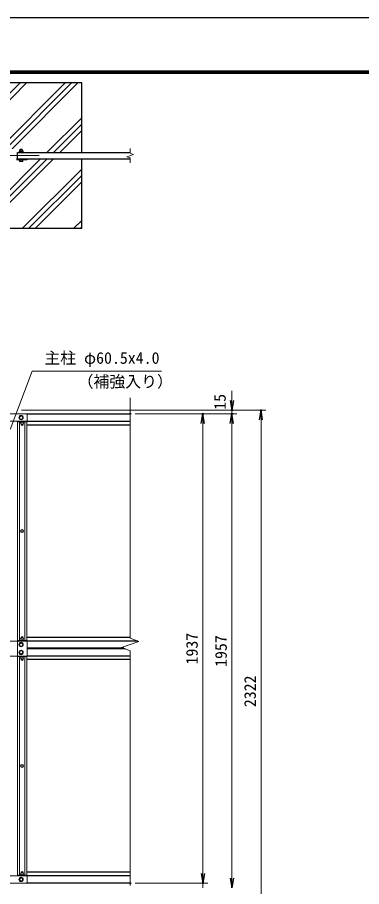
# Model space of a CAD drawing. Units: millimetres, scale not verified. Extents: x -4200 to 4200, y -2970 to 2970.
# Drawn here: x -1670 to -249, y -619 to 2970 of the extents above; entities that cross this region are included whole.
import ezdxf
from ezdxf.enums import TextEntityAlignment as Align

# ---------------------------------------------------------------- set-up
doc = ezdxf.new("R2010")
doc.units = ezdxf.units.MM
doc.header["$LTSCALE"] = 10
doc.header["$PDMODE"] = 32
doc.header["$PDSIZE"] = 5
doc.linetypes.add('USER1', pattern=[50.8, 31.75, -6.35, 6.35, -6.35])
for name, color, linetype, lineweight in [('0-0_D-STR1', 1, 'Continuous', 25), ('0-1_D-STR3', 3, 'Continuous', 13), ('0-2_D-BMK', 2, 'USER1', 13), ('0-3_D-STR-DIM', 7, 'Continuous', 13), ('0-6_D-DCR-HCH', 7, 'Continuous', 13), ('0-8_D-STR4', 7, 'Continuous', 25), ('0-9_D-STR-TXT', 7, 'Continuous', 13), ('0-C_D-TTL', 2, 'Continuous', 25)]:
    doc.layers.add(name, color=color, linetype=linetype, lineweight=lineweight)
doc.layers.add('0-4_0', color=7, linetype='Continuous')
doc.layers.add('0-5_Defpoints', color=8, linetype='Continuous')
doc.styles.add('ＭＳ ゴシック', font='')
doc.styles.get('ＭＳ ゴシック').set_extended_font_data('MS Gothic')

# ---------------------------------------------------------------- blocks, each defined once
blk = doc.blocks.new('_Open')
at = {"layer": '0-4_0'}
blk.add_line((-10, 1.667), (0, 0), dxfattribs=at)
blk.add_lwpolyline([(-10, -1.667), (0, 0), (-10, 0)], dxfattribs=at)

msp = doc.modelspace()

# ---------------------------------------------------------------- linework, layer by layer
at = {"layer": '0-0_D-STR1'}
for p, q in [((-1669.28, 2386.35), (-1669.28, 2412.35)), ((-1669.28, 2412.35), (-1204.28, 2412.35)), ((-1669.28, 2386.35), (-1204.28, 2386.35)), ((-1631.63, 1332.86), (-1204.28, 1332.86)), ((-1669.28, 1300.61), (-1669.28, 1302.86)), ((-1631.28, 1302.86), (-1204.28, 1302.86)), ((-1654.16, 1287.86), (-1646.41, 1287.86)), ((-1631.28, 1287.86), (-1204.28, 1287.86)), ((-1669.28, 397.61), (-1669.28, 395.36)), ((-1646.41, 410.36), (-1654.16, 410.36)), ((-1204.28, 410.36), (-1631.28, 410.36)), ((-1172.27, 395.36), (-1629.96, 395.36)), ((-1230.8, 365.36), (-1629.28, 365.36)), ((-1225.31, 363.36), (-1629.28, 363.36)), ((-1669.28, 333.36), (-1669.28, 331.11)), ((-1204.28, 333.36), (-1631.28, 333.36)), ((-1654.16, 318.36), (-1646.41, 318.36)), ((-1204.28, 318.36), (-1631.28, 318.36)), ((-1669.28, -571.89), (-1669.28, -574.14)), ((-1646.41, -559.14), (-1654.16, -559.14)), ((-1204.28, -574.14), (-1631.64, -574.14)), ((-1204.28, -559.14), (-1631.28, -559.14)), ((-1204.28, -604.14), (-1631.64, -604.14))]:
    msp.add_line(p, q, dxfattribs=at)
at = {"layer": '0-1_D-STR3'}
for p, q in [((-1665.28, 2413.95), (-1643.28, 2413.95)), ((-1665.28, 2412.35), (-1665.28, 2413.95)), ((-1665.28, 2412.35), (-1665.28, 2413.95)), ((-1665.28, 2412.35), (-1643.28, 2412.35)), ((-1661.98, 2415.95), (-1646.58, 2415.95)), ((-1661.98, 2413.95), (-1661.98, 2415.95)), ((-1661.98, 2413.95), (-1646.58, 2413.95)), ((-1661.78, 2415.95), (-1661.78, 2421.75)), ((-1646.78, 2415.95), (-1661.78, 2415.95)), ((-1648.51, 2422.45), (-1660.05, 2422.45)), ((-1658.28, 2422.45), (-1658.28, 2425.05)), ((-1658.03, 2415.95), (-1658.03, 2421.75)), ((-1657.28, 2422.45), (-1657.28, 2426.05)), ((-1651.28, 2426.05), (-1657.28, 2426.05)), ((-1651.28, 2422.45), (-1651.28, 2426.05)), ((-1650.28, 2425.05), (-1651.28, 2426.05)), ((-1650.53, 2415.95), (-1650.53, 2421.75)), ((-1650.28, 2422.45), (-1650.28, 2425.05)), ((-1646.78, 2415.95), (-1646.78, 2421.75)), ((-1646.58, 2413.95), (-1646.58, 2415.95)), ((-1643.28, 2412.35), (-1643.28, 2413.95)), ((-1643.28, 2412.35), (-1643.28, 2413.95)), ((-1672.91, 2385.85), (-1629.28, 2385.85)), ((-1672.91, 2382.65), (-1629.28, 2382.65)), ((-1645.28, 2381.05), (-1663.28, 2381.05)), ((-1661.78, 2385.85), (-1661.78, 2386.35)), ((-1646.78, 2385.85), (-1661.78, 2385.85)), ((-1661.78, 2376.63), (-1661.78, 2381.05)), ((-1646.78, 2381.05), (-1661.78, 2381.05)), ((-1648.66, 2375.55), (-1659.91, 2375.55)), ((-1658.04, 2376.63), (-1658.04, 2381.05)), ((-1658.03, 2385.85), (-1658.03, 2386.35)), ((-1650.53, 2385.85), (-1650.53, 2386.35)), ((-1650.53, 2376.63), (-1650.53, 2381.05)), ((-1646.78, 2385.85), (-1646.78, 2386.35)), ((-1646.78, 2376.63), (-1646.78, 2381.05)), ((-1645.28, 2382.65), (-1645.28, 2381.05)), ((-1629.28, 2382.65), (-1629.28, 2385.85)), ((-1631.28, 1332.86), (-1735.62, 1332.86)), ((-1629.28, 1330.86), (-1629.28, 1304.86)), ((-1631.28, 1302.86), (-1735.62, 1302.86)), ((-1669.28, 1300.61), (-1631.28, 1300.61)), ((-1669.28, 1300.61), (-1669.28, 397.61)), ((-1661.28, 1300.61), (-1661.28, 397.61)), ((-1639.28, 1300.61), (-1639.28, 397.61)), ((-1631.28, 1300.61), (-1631.28, 397.61)), ((-1654.28, 1289.56), (-1654.28, 1288.86)), ((-1646.28, 1288.86), (-1646.28, 1289.56)), ((-1738.23, 395.36), (-1631.28, 395.36)), ((-1669.28, 397.61), (-1631.28, 397.61)), ((-1669.28, 333.36), (-1669.28, 395.36)), ((-1654.28, 408.66), (-1654.28, 409.36)), ((-1646.28, 409.36), (-1646.28, 408.66)), ((-1629.28, 393.36), (-1629.28, 335.36)), ((-1738.23, 333.36), (-1631.28, 333.36)), ((-1669.28, 331.11), (-1631.28, 331.11)), ((-1669.28, 331.11), (-1669.28, -571.89)), ((-1661.28, 331.11), (-1661.28, -571.89)), ((-1639.28, 331.11), (-1639.28, -571.89)), ((-1631.28, 331.11), (-1631.28, -571.89)), ((-1654.28, 320.06), (-1654.28, 319.36)), ((-1646.28, 319.36), (-1646.28, 320.06)), ((-1631.28, -574.14), (-1735.62, -574.14)), ((-1669.28, -571.89), (-1631.28, -571.89)), ((-1654.28, -560.84), (-1654.28, -560.14)), ((-1646.28, -560.14), (-1646.28, -560.84)), ((-1631.28, -604.14), (-1735.62, -604.14)), ((-1629.28, -576.14), (-1629.28, -602.14))]:
    msp.add_line(p, q, dxfattribs=at)
for points in [[(-1650.28, 2425.05), (-1658.28, 2425.05), (-1657.28, 2426.05)], [(-1645.28, 2382.65), (-1663.28, 2382.65), (-1663.28, 2381.05)]]:
    msp.add_lwpolyline(points, dxfattribs=at)
for points in [[(-1646.78, 1317.86), (-1650.53, 1324.36), (-1658.04, 1324.36), (-1661.78, 1317.86), (-1658.04, 1311.36), (-1650.53, 1311.36)], [(-1656.06, 1294.36), (-1653.17, 1299.36), (-1647.4, 1299.36), (-1644.51, 1294.36), (-1647.4, 1289.36), (-1653.17, 1289.36)], [(-1656.06, 849.11), (-1653.17, 854.11), (-1647.4, 854.11), (-1644.51, 849.11), (-1647.4, 844.11), (-1653.17, 844.11)], [(-1656.06, 403.86), (-1653.17, 408.86), (-1647.4, 408.86), (-1644.51, 403.86), (-1647.4, 398.86), (-1653.17, 398.86)], [(-1646.78, 380.36), (-1650.53, 386.86), (-1658.04, 386.86), (-1661.78, 380.36), (-1658.04, 373.86), (-1650.53, 373.86)], [(-1646.78, 348.36), (-1650.53, 354.86), (-1658.04, 354.86), (-1661.78, 348.36), (-1658.04, 341.86), (-1650.53, 341.86)], [(-1656.06, 324.86), (-1653.17, 329.86), (-1647.4, 329.86), (-1644.51, 324.86), (-1647.4, 319.86), (-1653.17, 319.86)], [(-1656.06, -120.39), (-1653.17, -115.39), (-1647.4, -115.39), (-1644.51, -120.39), (-1647.4, -125.39), (-1653.17, -125.39)], [(-1656.06, -565.64), (-1653.17, -560.64), (-1647.4, -560.64), (-1644.51, -565.64), (-1647.4, -570.64), (-1653.17, -570.64)], [(-1646.78, -589.14), (-1650.53, -582.64), (-1658.04, -582.64), (-1661.78, -589.14), (-1658.04, -595.64), (-1650.53, -595.64)]]:
    msp.add_lwpolyline(points, close=True, dxfattribs=at)
for centre, radius in [((-1654.28, 1317.86), 9), ((-1654.28, 1317.86), 6.5), ((-1650.28, 1294.36), 6.25), ((-1650.28, 1294.36), 5), ((-1650.28, 849.11), 6.25), ((-1650.28, 849.11), 5), ((-1650.28, 403.86), 6.25), ((-1650.28, 403.86), 5), ((-1654.28, 380.36), 9), ((-1654.28, 380.36), 6.5), ((-1654.28, 348.36), 9), ((-1654.28, 348.36), 6.5), ((-1650.28, 324.86), 6.25), ((-1650.28, 324.86), 5), ((-1650.28, -120.39), 6.25), ((-1650.28, -120.39), 5), ((-1650.28, -565.64), 6.25), ((-1650.28, -565.64), 5), ((-1654.28, -589.14), 9), ((-1654.28, -589.14), 6.5)]:
    msp.add_circle(centre, radius, dxfattribs=at)
for centre, radius, start, end in [((-1659.91, 2419.6), 2.85, 48.86505, 131.13495), ((-1654.28, 2412.05), 10.39, 68.85295, 111.14705), ((-1648.66, 2419.6), 2.85, 48.83491, 131.16509), ((-1659.91, 2377.71), 2.16, 210, 330), ((-1654.28, 2382.63), 7.08, 237.93138, 302.06862), ((-1648.66, 2377.71), 2.16, 210, 330), ((-1631.28, 1330.86), 2, 0, 90), ((-1631.28, 1304.86), 2, 270, 0), ((-1650.28, 1288.86), 4, 180, 0), ((-1650.28, 409.36), 4, 0, 180), ((-1631.28, 393.36), 2, 0, 90), ((-1631.28, 335.36), 2, 270, 0), ((-1650.28, 319.36), 4, 180, 0), ((-1650.28, -560.14), 4, 0, 180), ((-1631.28, -576.14), 2, 0, 90), ((-1631.28, -602.14), 2, 270, 0)]:
    msp.add_arc(centre, radius, start, end, dxfattribs=at)
at = {"layer": '0-2_D-BMK'}
msp.add_line((-1829.28, 2399.35), (-1579.28, 2399.35), dxfattribs=at)
at = {"layer": '0-3_D-STR-DIM'}
for p, q in [((-1204.28, 2408.97), (-1204.28, 2429.35)), ((-1191.07, 2404.16), (-1204.28, 2408.97)), ((-1217.5, 2394.54), (-1191.07, 2404.16)), ((-1204.28, 2389.73), (-1217.5, 2394.54)), ((-1204.28, 2369.35), (-1204.28, 2389.73)), ((-784.28, 1387.86), (-784.28, 1427.86)), ((-1204.28, 406.51), (-1204.28, 1398.86)), ((-1652.83, 1347.86), (-644.28, 1347.86)), ((-1652.83, 1347.86), (-764.28, 1347.86)), ((-1184.28, 1332.86), (-884.28, 1332.86)), ((-1184.28, 1332.86), (-764.28, 1332.86)), ((-1184.28, 1332.86), (-764.28, 1332.86)), ((-784.28, 1332.86), (-784.28, 1347.86)), ((-904.28, -564.14), (-904.28, 1292.86)), ((-784.28, -584.14), (-784.28, 1292.86)), ((-784.28, 1292.86), (-784.28, 1252.86)), ((-664.28, -934.14), (-664.28, 1307.86)), ((-1169.05, 393.69), (-1204.28, 406.51)), ((-1239.52, 368.03), (-1169.05, 393.69)), ((-1204.28, 355.21), (-1239.52, 368.03)), ((-1204.28, -613.85), (-1204.28, 355.21)), ((-904.28, -564.14), (-904.28, -524.14)), ((-1184.28, -604.14), (-884.28, -604.14)), ((-1184.28, -604.14), (-884.28, -604.14)), ((-904.28, -624.14), (-904.28, -604.14))]:
    msp.add_line(p, q, dxfattribs=at)
at = {"layer": '0-5_Defpoints'}
for p in [(-1204.28, 1332.86), (-904.28, 1332.86), (-784.28, 1347.86), (-784.28, 1332.86), (-664.28, 1347.86), (-1204.28, -604.14), (-904.28, -604.14)]:
    msp.add_point(p, dxfattribs=at)
at = {"layer": '0-6_D-DCR-HCH'}
for p, q in [((-1945.52, 2412.35), (-1658.52, 2699.35)), ((-1919, 2412.35), (-1632, 2699.35)), ((-1755.93, 2416.32), (-1472.91, 2699.35)), ((-1705.34, 2440.4), (-1446.39, 2699.35)), ((-1691.33, 2427.89), (-1419.87, 2699.35)), ((-1547.77, 2412.35), (-1404.28, 2555.84)), ((-1521.26, 2412.35), (-1404.28, 2529.32)), ((-1494.74, 2412.35), (-1404.28, 2502.8)), ((-1860.77, 2099.35), (-1573.77, 2386.35)), ((-1834.26, 2099.35), (-1547.26, 2386.35)), ((-1807.74, 2099.35), (-1520.74, 2386.35)), ((-1648.64, 2099.35), (-1404.28, 2343.7)), ((-1622.12, 2099.35), (-1404.28, 2317.19)), ((-1595.61, 2099.35), (-1404.28, 2290.67)), ((-1436.51, 2099.35), (-1404.28, 2131.57)), ((-1409.99, 2099.35), (-1404.28, 2105.06))]:
    msp.add_line(p, q, dxfattribs=at)
at = {"layer": '0-8_D-STR4'}
for points in [[(-1404.28, 2412.35), (-1404.28, 2699.35), (-2004.28, 2699.35)], [(-2004.28, 2386.35), (-2004.28, 2099.35), (-1404.28, 2099.35), (-1404.28, 2386.35)]]:
    msp.add_lwpolyline(points, dxfattribs=at)
at = {"layer": '0-9_D-STR-TXT'}
msp.add_lwpolyline([(-1074.76, 1509.55), (-1609.44, 1509.55), (-1699.44, 1269.28)], dxfattribs=at)
at = {"layer": '0-C_D-TTL'}
for points in [[(-4200.18, 2970.15), (4199.82, 2970.15), (4199.82, -2969.85), (-4200.18, -2969.85)], [(-3930.18, 2750.15), (3929.82, 2750.15), (3929.82, -2749.85), (-3930.18, -2749.85)], [(-3927.68, 2747.65), (3927.32, 2747.65), (3927.32, -2747.35), (-3927.68, -2747.35)], [(-3925.18, 2745.15), (3924.82, 2745.15), (3924.82, -2744.85), (-3925.18, -2744.85)], [(-3922.68, 2742.65), (3922.32, 2742.65), (3922.32, -2742.35), (-3922.68, -2742.35)], [(-3920.18, 2740.15), (3919.82, 2740.15), (3919.82, -2739.85), (-3920.18, -2739.85)]]:
    msp.add_lwpolyline(points, close=True, dxfattribs=at)

# ---------------------------------------------------------------- block references
at = {"layer": '0-3_D-STR-DIM', "xscale": 4, "yscale": 4}
for p, rotation in [((-784.28, 1347.86), 270), ((-904.28, 1332.86), 90), ((-784.28, 1332.86), 90), ((-784.28, 1332.86), 90), ((-664.28, 1347.86), 90), ((-904.28, -604.14), 270), ((-904.28, -604.14), 270), ((-784.28, -624.14), 270)]:
    msp.add_blockref('_Open', p, dxfattribs=dict(at, rotation=rotation))

# ---------------------------------------------------------------- texts
at = {"layer": '0-3_D-STR-DIM', "style": 'ＭＳ ゴシック'}
for s, p in [('15', (-795.44, 1349.93)), ('1937', (-911.03, 298.36)), ('1957', (-791.03, 288.36)), ('2322', (-671.03, 122.14))]:
    msp.add_text(s, height=48.09, rotation=90, dxfattribs=at).set_placement(p, align=Align.BOTTOM_LEFT)
at = {"layer": '0-9_D-STR-TXT', "style": 'ＭＳ ゴシック'}
for s, p in [('主柱 φ60.5x4.0', (-1558.52, 1525.56)), ('（補強入り）', (-1421.46, 1428.07))]:
    msp.add_text(s, height=48.09, dxfattribs=at).set_placement(p, align=Align.BOTTOM_LEFT)

doc.saveas('drawing.dxf')
